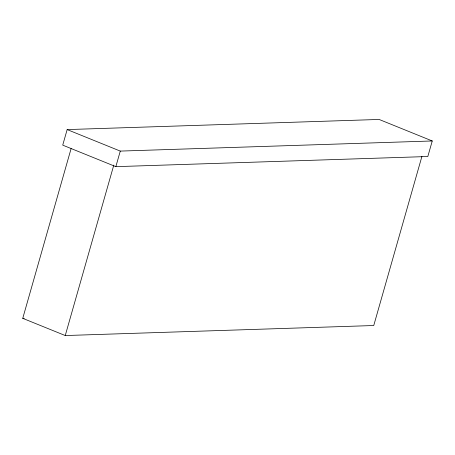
<?xml version="1.0" encoding="UTF-8"?>
<svg xmlns="http://www.w3.org/2000/svg" width="455" height="455" viewBox="0 0 455 455"><rect width="100%" height="100%" fill="white"/><g stroke="black" fill="none" stroke-linecap="round" stroke-linejoin="round"><path stroke-width="0.68" d="M67.158 129.584L62.727 145.145L115.843 166.655L427.819 156.52L432.25 140.965L379.134 119.455L67.158 129.584L120.279 151.094L432.25 140.965M421.921 156.418L373.748 325.524L65.247 335.545L22.75 318.341L71.117 148.546M65.247 335.545L113.807 165.074M115.843 166.655L120.279 151.094M22.75 318.341L24.166 318.295"/></g></svg>
